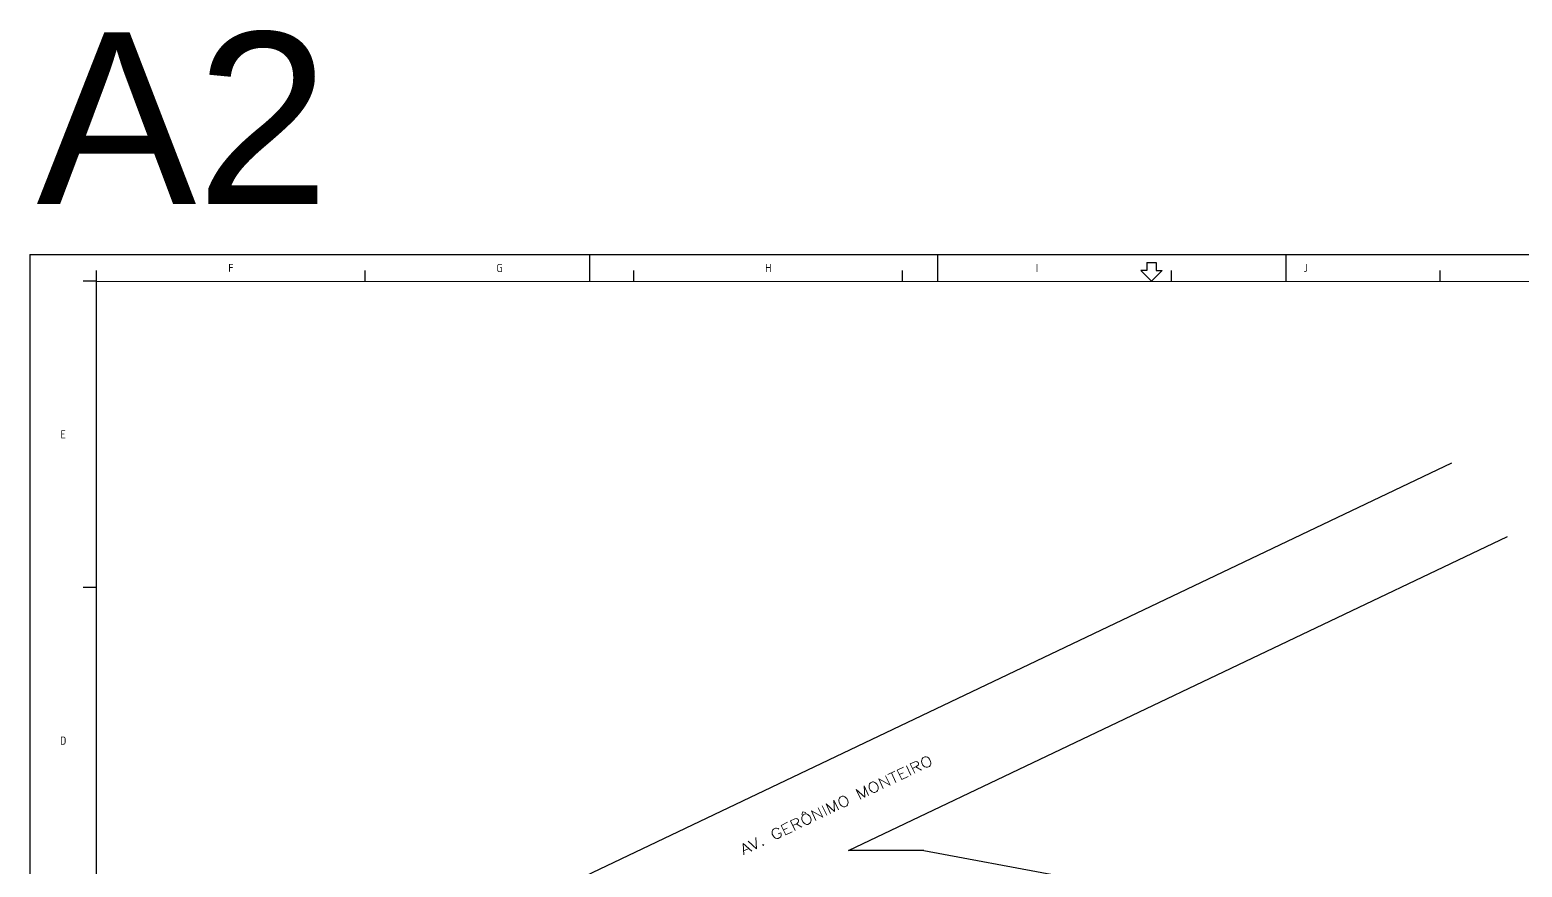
# Model space of a CAD drawing. Extents: x 182.2 to 256.5, y 128.6 to 188.1.
# Drawn here: x 182.17 to 231.24, y 160.53 to 188.06 of the extents above; entities that cross this region are included whole.
import ezdxf
from ezdxf.enums import TextEntityAlignment as Align

# ---------------------------------------------------------------- set-up
doc = ezdxf.new("R2010")
doc.units = 0
doc.header["$LTSCALE"] = 1.125
for name, color, linetype in [('AREA-DESENHO', 6, 'CONTINUOUS'), ('LEGENDA', 7, 'CONTINUOUS'), ('PB PADRÃO', 7, 'CONTINUOUS'), ('TEXTO', 1, 'CONTINUOUS')]:
    doc.layers.add(name, color=color, linetype=linetype)
doc.styles.add('ROMANS', font='romans', dxfattribs={"height": 2.5})
doc.styles.get("Standard").update_dxf_attribs({"font": 'ISOCP'})
doc.styles.add('Style-INTL_ENGINEERING', font='arial.ttf')

msp = doc.modelspace()

# ---------------------------------------------------------------- linework, layer by layer
at = {"layer": 'AREA-DESENHO', "color": 6, "linetype": 'Continuous'}
for p, q in [((184.359, 179.793), (243.649, 179.79)), ((184.359, 129.449), (184.359, 179.793))]:
    msp.add_line(p, q, dxfattribs=at)
at = {"layer": 'LEGENDA', "color": 3}
for p, q in [((182.166, 180.671), (255.928, 180.671)), ((182.166, 180.671), (182.166, 128.573)), ((200.585, 179.794), (200.585, 180.671)), ((212.03, 179.794), (212.03, 180.671)), ((223.476, 179.794), (223.476, 180.671)), ((184.359, 179.793), (184.359, 180.144)), ((193.195, 179.793), (193.195, 180.144)), ((202.032, 179.793), (202.032, 180.144)), ((210.868, 179.793), (210.868, 180.144)), ((218.696, 180.145), (219.047, 179.794)), ((218.894, 180.145), (218.696, 180.145)), ((218.894, 180.408), (219.201, 180.408)), ((218.894, 180.408), (218.894, 180.145)), ((219.398, 180.145), (219.047, 179.794)), ((219.201, 180.408), (219.201, 180.145)), ((219.201, 180.145), (219.398, 180.145)), ((219.705, 179.793), (219.705, 180.144)), ((228.541, 179.793), (228.541, 180.144)), ((184.359, 179.793), (183.92, 179.793)), ((184.359, 169.724), (183.92, 169.724))]:
    msp.add_line(p, q, dxfattribs=at)
at = {"layer": 'LEGENDA', "linetype": 'Continuous'}
for p, q in [((191.901, 156.177), (228.929, 173.827)), ((209.092, 161.078), (230.76, 171.406)), ((211.56, 161.078), (209.092, 161.078)), ((211.56, 161.078), (226.018, 158.392))]:
    msp.add_line(p, q, dxfattribs=at)

# ---------------------------------------------------------------- texts
at = {"layer": 'LEGENDA', "color": 3}
for s, p in [('F', (188.777, 180.232)), ('G', (197.613, 180.232)), ('H', (206.45, 180.232)), ('I', (215.287, 180.232)), ('J', (224.123, 180.232)), ('E', (183.262, 174.759)), ('D', (183.262, 164.69))]:
    msp.add_text(s, height=0.263, dxfattribs=at).set_placement(p, align=Align.MIDDLE)
at = {"layer": 'PB PADRÃO', "style": 'Style-INTL_ENGINEERING'}
msp.add_text('A2', height=5.6372, dxfattribs=at).set_placement((187.203, 185.201), align=Align.MIDDLE)
at = {"layer": 'TEXTO', "color": 7, "style": 'ROMANS', "width": 1.2}
msp.add_text('AV. GERÔNIMO MONTEIRO', height=0.34495, rotation=25.4848, dxfattribs=at).set_placement((208.689, 162.576), align=Align.MIDDLE_CENTER)

doc.saveas('drawing.dxf')
